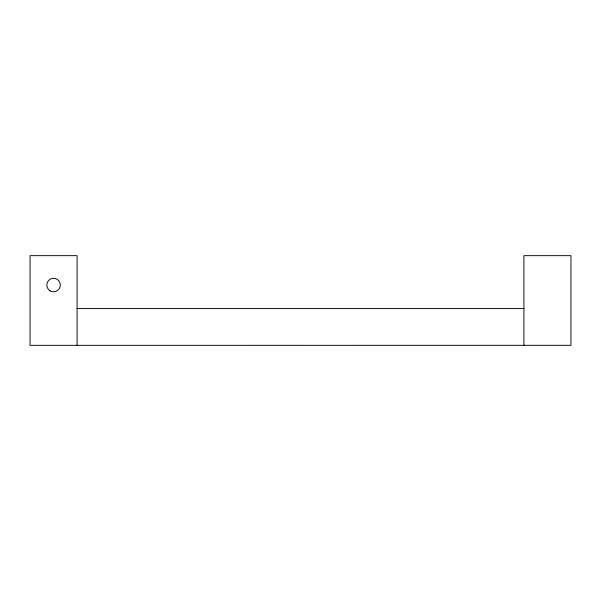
<?xml version="1.0" encoding="UTF-8"?>
<svg xmlns="http://www.w3.org/2000/svg" width="601" height="601" viewBox="0 0 601 601"><rect width="100%" height="100%" fill="white"/><g stroke="black" fill="none" stroke-linecap="round" stroke-linejoin="round"><path stroke-width="0.9" d="M77.086 308.568L523.914 308.568M523.914 345.32L523.914 255.658L570.95 255.658L570.95 345.32L30.05 345.342L30.05 255.658L77.086 255.658L77.086 345.342M50.183 290.907A6.761 6.761 0 0 0 60.325 285.054A6.761 6.761 0 0 0 50.183 279.195A6.761 6.761 0 0 0 50.183 290.907"/></g></svg>
